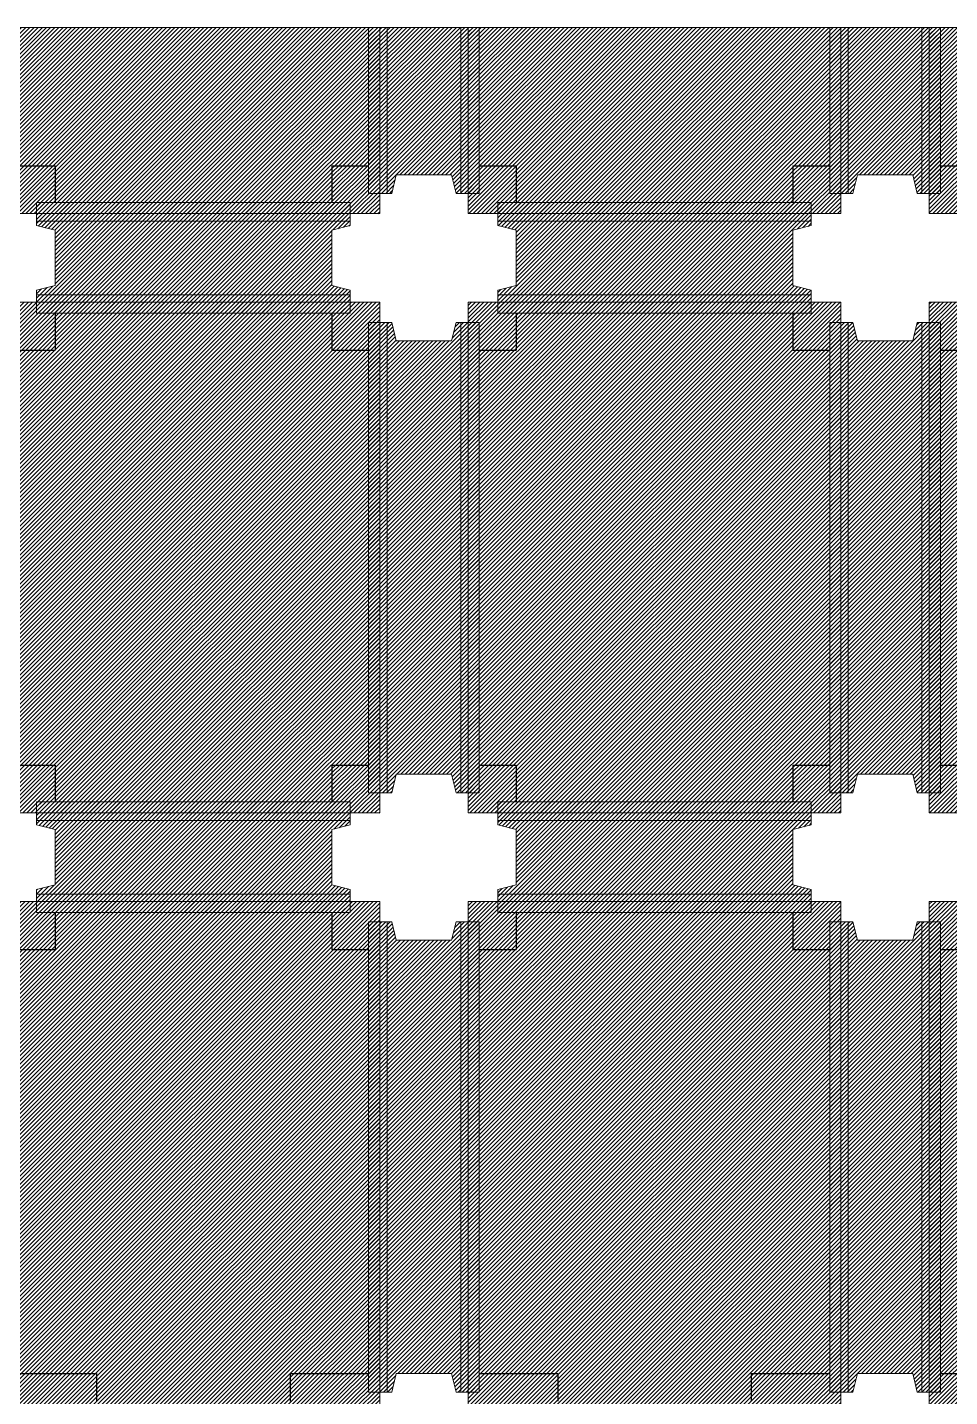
# Model space of a CAD drawing. Extents: x -2348 to 13861, y -546 to 4499.
# Drawn here: x 4580 to 5580, y 2999 to 4484 of the extents above; entities that cross this region are included whole.
import ezdxf

# ---------------------------------------------------------------- set-up
doc = ezdxf.new("R2010")
doc.units = 0
doc.header["$LTSCALE"] = 3
doc.linetypes.add('DASHED', pattern=[19.05, 12.7, -6.35])
for name, color, linetype in [('預鑄梁', 7, 'CONTINUOUS'), ('預鑄梁_HATCH', 253, 'CONTINUOUS'), ('預鑄梁_外緣', 7, 'DASHED'), ('預鑄版', 7, 'CONTINUOUS'), ('預鑄版_HATCH', 253, 'CONTINUOUS')]:
    doc.layers.add(name, color=color, linetype=linetype)

msp = doc.modelspace()

# ---------------------------------------------------------------- hatches: boundary and pattern name
at = {"layer": '預鑄梁_HATCH', "linetype": 'Continuous'}
h = msp.add_hatch(dxfattribs=at)
h.set_pattern_fill('ANSI31', color=256, style=0)
h.paths.add_polyline_path([(4949.817, 4303.783), (4961.817, 4303.783), (4969.817, 4303.783), (4974.817, 4303.783), (4979.817, 4323.783), (5039.817, 4323.783), (5044.817, 4303.783), (5049.817, 4303.783), (5057.817, 4303.783), (5069.817, 4303.783), (5069.817, 4303.783), (5069.817, 4483.783), (5069.817, 4483.783), (4949.817, 4483.783), (4949.817, 4483.783)], flags=17)
h = msp.add_hatch(dxfattribs=at)
h.set_pattern_fill('ANSI31', color=256, style=0)
h.paths.add_polyline_path([(5449.817, 4303.783), (5461.817, 4303.783), (5469.817, 4303.783), (5474.817, 4303.783), (5479.817, 4323.783), (5539.817, 4323.783), (5544.817, 4303.783), (5549.817, 4303.783), (5557.817, 4303.783), (5569.817, 4303.783), (5569.817, 4303.783), (5569.817, 4483.783), (5569.817, 4483.783), (5449.817, 4483.783), (5449.817, 4483.783)], flags=17)
h = msp.add_hatch(dxfattribs=at)
h.set_pattern_fill('ANSI31', color=256, style=0)
h.paths.add_polyline_path([(4589.817, 4173.783), (4929.817, 4173.783), (4929.817, 4173.783), (4929.817, 4185.783), (4929.817, 4193.783), (4929.817, 4198.783), (4909.817, 4203.783), (4909.817, 4263.783), (4929.817, 4268.783), (4929.817, 4273.783), (4929.817, 4281.783), (4929.817, 4293.783), (4929.817, 4293.783), (4589.817, 4293.783), (4589.817, 4293.783), (4589.817, 4281.783), (4589.817, 4273.783), (4589.817, 4268.783), (4609.817, 4263.783), (4609.817, 4203.783), (4589.817, 4198.783), (4589.817, 4193.783), (4589.817, 4185.783)], flags=17)
h = msp.add_hatch(dxfattribs=at)
h.set_pattern_fill('ANSI31', color=256, style=0)
h.paths.add_polyline_path([(5089.817, 4173.783), (5429.817, 4173.783), (5429.817, 4173.783), (5429.817, 4185.783), (5429.817, 4193.783), (5429.817, 4198.783), (5409.817, 4203.783), (5409.817, 4263.783), (5429.817, 4268.783), (5429.817, 4273.783), (5429.817, 4281.783), (5429.817, 4293.783), (5429.817, 4293.783), (5089.817, 4293.783), (5089.817, 4293.783), (5089.817, 4281.783), (5089.817, 4273.783), (5089.817, 4268.783), (5109.817, 4263.783), (5109.817, 4203.783), (5089.817, 4198.783), (5089.817, 4193.783), (5089.817, 4185.783)], flags=17)
h = msp.add_hatch(dxfattribs=at)
h.set_pattern_fill('ANSI31', color=256, style=0)
h.paths.add_polyline_path([(4949.817, 3653.783), (4961.817, 3653.783), (4969.817, 3653.783), (4974.817, 3653.783), (4979.817, 3673.783), (5039.817, 3673.783), (5044.817, 3653.783), (5049.817, 3653.783), (5057.817, 3653.783), (5069.817, 3653.783), (5069.817, 3653.783), (5069.817, 4163.783), (5069.817, 4163.783), (5057.817, 4163.783), (5049.817, 4163.783), (5044.817, 4163.783), (5039.817, 4143.783), (4979.817, 4143.783), (4974.817, 4163.783), (4969.817, 4163.783), (4961.817, 4163.783), (4949.817, 4163.783), (4949.817, 4163.783)], flags=17)
h = msp.add_hatch(dxfattribs=at)
h.set_pattern_fill('ANSI31', color=256, style=0)
h.paths.add_polyline_path([(5449.817, 3653.783), (5461.817, 3653.783), (5469.817, 3653.783), (5474.817, 3653.783), (5479.817, 3673.783), (5539.817, 3673.783), (5544.817, 3653.783), (5549.817, 3653.783), (5557.817, 3653.783), (5569.817, 3653.783), (5569.817, 3653.783), (5569.817, 4163.783), (5569.817, 4163.783), (5557.817, 4163.783), (5549.817, 4163.783), (5544.817, 4163.783), (5539.817, 4143.783), (5479.817, 4143.783), (5474.817, 4163.783), (5469.817, 4163.783), (5461.817, 4163.783), (5449.817, 4163.783), (5449.817, 4163.783)], flags=17)
h = msp.add_hatch(dxfattribs=at)
h.set_pattern_fill('ANSI31', color=256, style=0)
h.paths.add_polyline_path([(4589.817, 3523.783), (4929.817, 3523.783), (4929.817, 3523.783), (4929.817, 3535.783), (4929.817, 3543.783), (4929.817, 3548.783), (4909.817, 3553.783), (4909.817, 3613.783), (4929.817, 3618.783), (4929.817, 3623.783), (4929.817, 3631.783), (4929.817, 3643.783), (4929.817, 3643.783), (4589.817, 3643.783), (4589.817, 3643.783), (4589.817, 3631.783), (4589.817, 3623.783), (4589.817, 3618.783), (4609.817, 3613.783), (4609.817, 3553.783), (4589.817, 3548.783), (4589.817, 3543.783), (4589.817, 3535.783)], flags=17)
h = msp.add_hatch(dxfattribs=at)
h.set_pattern_fill('ANSI31', color=256, style=0)
h.paths.add_polyline_path([(5089.817, 3523.783), (5429.817, 3523.783), (5429.817, 3523.783), (5429.817, 3535.783), (5429.817, 3543.783), (5429.817, 3548.783), (5409.817, 3553.783), (5409.817, 3613.783), (5429.817, 3618.783), (5429.817, 3623.783), (5429.817, 3631.783), (5429.817, 3643.783), (5429.817, 3643.783), (5089.817, 3643.783), (5089.817, 3643.783), (5089.817, 3631.783), (5089.817, 3623.783), (5089.817, 3618.783), (5109.817, 3613.783), (5109.817, 3553.783), (5089.817, 3548.783), (5089.817, 3543.783), (5089.817, 3535.783)], flags=17)
h = msp.add_hatch(dxfattribs=at)
h.set_pattern_fill('ANSI31', color=256, style=0)
h.paths.add_polyline_path([(4949.817, 3003.783), (4961.817, 3003.783), (4969.817, 3003.783), (4974.817, 3003.783), (4979.817, 3023.783), (5039.817, 3023.783), (5044.817, 3003.783), (5049.817, 3003.783), (5057.817, 3003.783), (5069.817, 3003.783), (5069.817, 3003.783), (5069.817, 3513.783), (5069.817, 3513.783), (5057.817, 3513.783), (5049.817, 3513.783), (5044.817, 3513.783), (5039.817, 3493.783), (4979.817, 3493.783), (4974.817, 3513.783), (4969.817, 3513.783), (4961.817, 3513.783), (4949.817, 3513.783), (4949.817, 3513.783)], flags=17)
h = msp.add_hatch(dxfattribs=at)
h.set_pattern_fill('ANSI31', color=256, style=0)
h.paths.add_polyline_path([(5449.817, 3003.783), (5461.817, 3003.783), (5469.817, 3003.783), (5474.817, 3003.783), (5479.817, 3023.783), (5539.817, 3023.783), (5544.817, 3003.783), (5549.817, 3003.783), (5557.817, 3003.783), (5569.817, 3003.783), (5569.817, 3003.783), (5569.817, 3513.783), (5569.817, 3513.783), (5557.817, 3513.783), (5549.817, 3513.783), (5544.817, 3513.783), (5539.817, 3493.783), (5479.817, 3493.783), (5474.817, 3513.783), (5469.817, 3513.783), (5461.817, 3513.783), (5449.817, 3513.783), (5449.817, 3513.783)], flags=17)
at = {"layer": '預鑄版_HATCH', "linetype": 'Continuous'}
h = msp.add_hatch(dxfattribs=at)
h.set_pattern_fill('ANSI31', color=256, style=0)
h.paths.add_polyline_path([(4557.817, 4281.783), (4961.817, 4281.783), (4961.817, 4483.783), (4557.817, 4483.783)], flags=17)
h = msp.add_hatch(dxfattribs=at)
h.set_pattern_fill('ANSI31', color=256, style=0)
h.paths.add_polyline_path([(5057.817, 4281.783), (5461.817, 4281.783), (5461.817, 4483.783), (5057.817, 4483.783)], flags=17)
h = msp.add_hatch(dxfattribs=at)
h.set_pattern_fill('ANSI31', color=256, style=0)
h.paths.add_polyline_path([(5557.817, 4281.783), (5961.817, 4281.783), (5961.817, 4483.783), (5557.817, 4483.783)], flags=17)
h = msp.add_hatch(dxfattribs=at)
h.set_pattern_fill('ANSI31', color=256, style=0)
h.paths.add_polyline_path([(4557.817, 3631.783), (4961.817, 3631.783), (4961.817, 4185.783), (4557.817, 4185.783)], flags=17)
h = msp.add_hatch(dxfattribs=at)
h.set_pattern_fill('ANSI31', color=256, style=0)
h.paths.add_polyline_path([(5057.817, 3631.783), (5461.817, 3631.783), (5461.817, 4185.783), (5057.817, 4185.783)], flags=17)
h = msp.add_hatch(dxfattribs=at)
h.set_pattern_fill('ANSI31', color=256, style=0)
h.paths.add_polyline_path([(5557.817, 3631.783), (5961.817, 3631.783), (5961.817, 4185.783), (5557.817, 4185.783)], flags=17)
h = msp.add_hatch(dxfattribs=at)
h.set_pattern_fill('ANSI31', color=256, style=0)
h.paths.add_polyline_path([(4557.817, 2981.783), (4961.817, 2981.783), (4961.817, 3535.783), (4557.817, 3535.783)], flags=17)
h = msp.add_hatch(dxfattribs=at)
h.set_pattern_fill('ANSI31', color=256, style=0)
h.paths.add_polyline_path([(5057.817, 2981.783), (5461.817, 2981.783), (5461.817, 3535.783), (5057.817, 3535.783)], flags=17)
h = msp.add_hatch(dxfattribs=at)
h.set_pattern_fill('ANSI31', color=256, style=0)
h.paths.add_polyline_path([(5557.817, 2981.783), (5961.817, 2981.783), (5961.817, 3535.783), (5557.817, 3535.783)], flags=17)

# ---------------------------------------------------------------- linework, layer by layer
at = {"layer": '預鑄梁', "lineweight": 5}
for p, q in [((4961.817, 4483.783, 135), (4949.817, 4483.783, 135)), ((4949.817, 4483.783, 135), (4949.817, 4323.783, 135)), ((4969.817, 4483.783, 119), (4961.817, 4483.783, 135)), ((4961.817, 4483.783, 135), (4961.817, 4323.783, 135)), ((4961.817, 4323.783, 135), (4961.817, 4483.783, 135)), ((4969.817, 4323.783, 119), (4969.817, 4483.783, 119)), ((5049.817, 4483.783, 119), (4969.817, 4483.783, 119)), ((4969.817, 4483.783, 119), (4969.817, 4323.783, 119)), ((5057.817, 4483.783, 135), (5049.817, 4483.783, 119)), ((5049.817, 4483.783, 119), (5049.817, 4323.783, 119)), ((5049.817, 4323.783, 119), (5049.817, 4483.783, 119)), ((5069.817, 4483.783, 135), (5057.817, 4483.783, 135)), ((5057.817, 4483.783, 135), (5057.817, 4323.783, 135)), ((5057.817, 4323.783, 135), (5057.817, 4483.783, 135)), ((5069.817, 4323.783, 135), (5069.817, 4483.783, 135)), ((5461.817, 4483.783, 135), (5449.817, 4483.783, 135)), ((5449.817, 4483.783, 135), (5449.817, 4323.783, 135)), ((5469.817, 4483.783, 119), (5461.817, 4483.783, 135)), ((5461.817, 4483.783, 135), (5461.817, 4323.783, 135)), ((5461.817, 4323.783, 135), (5461.817, 4483.783, 135)), ((5469.817, 4323.783, 119), (5469.817, 4483.783, 119)), ((5549.817, 4483.783, 119), (5469.817, 4483.783, 119)), ((5469.817, 4483.783, 119), (5469.817, 4323.783, 119)), ((5557.817, 4483.783, 135), (5549.817, 4483.783, 119)), ((5549.817, 4483.783, 119), (5549.817, 4323.783, 119)), ((5549.817, 4323.783, 119), (5549.817, 4483.783, 119)), ((5569.817, 4483.783, 135), (5557.817, 4483.783, 135)), ((5557.817, 4483.783, 135), (5557.817, 4323.783, 135)), ((5557.817, 4323.783, 135), (5557.817, 4483.783, 135)), ((5569.817, 4323.783, 135), (5569.817, 4483.783, 135)), ((4949.817, 4323.783, 135), (4949.817, 4303.783, 135)), ((4961.817, 4323.783, 135), (4961.817, 4303.783, 135)), ((4961.817, 4303.783, 135), (4961.817, 4323.783, 135)), ((4969.817, 4323.783, 119), (4969.817, 4303.783, 119)), ((4969.817, 4303.783, 119), (4969.817, 4323.783, 119)), ((4974.817, 4303.783, 119), (4979.817, 4323.783, 119)), ((4979.817, 4323.783, 119), (5039.817, 4323.783, 119)), ((5039.817, 4323.783, 119), (5044.817, 4303.783, 119)), ((5049.817, 4303.783, 119), (5049.817, 4323.783, 119)), ((5049.817, 4323.783, 119), (5049.817, 4303.783, 119)), ((5057.817, 4303.783, 135), (5057.817, 4323.783, 135)), ((5057.817, 4323.783, 135), (5057.817, 4303.783, 135)), ((5069.817, 4303.783, 135), (5069.817, 4323.783, 135)), ((5449.817, 4323.783, 135), (5449.817, 4303.783, 135)), ((5461.817, 4323.783, 135), (5461.817, 4303.783, 135)), ((5461.817, 4303.783, 135), (5461.817, 4323.783, 135)), ((5469.817, 4323.783, 119), (5469.817, 4303.783, 119)), ((5469.817, 4303.783, 119), (5469.817, 4323.783, 119)), ((5474.817, 4303.783, 119), (5479.817, 4323.783, 119)), ((5479.817, 4323.783, 119), (5539.817, 4323.783, 119)), ((5539.817, 4323.783, 119), (5544.817, 4303.783, 119)), ((5549.817, 4303.783, 119), (5549.817, 4323.783, 119)), ((5549.817, 4323.783, 119), (5549.817, 4303.783, 119)), ((5557.817, 4303.783, 135), (5557.817, 4323.783, 135)), ((5557.817, 4323.783, 135), (5557.817, 4303.783, 135)), ((5569.817, 4303.783, 135), (5569.817, 4323.783, 135)), ((4609.817, 4293.783, 135), (4589.817, 4293.783, 135)), ((4589.817, 4293.783, 135), (4589.817, 4281.783, 135)), ((4909.817, 4293.783, 135), (4609.817, 4293.783, 135)), ((4929.817, 4293.783, 135), (4909.817, 4293.783, 135)), ((4929.817, 4281.783, 135), (4929.817, 4293.783, 135)), ((4949.817, 4303.783, 135), (4961.817, 4303.783, 135)), ((4961.817, 4303.783, 135), (4969.817, 4303.783, 119)), ((4969.817, 4303.783, 119), (4974.817, 4303.783, 119)), ((5044.817, 4303.783, 119), (5049.817, 4303.783, 119)), ((5049.817, 4303.783, 119), (5057.817, 4303.783, 135)), ((5057.817, 4303.783, 135), (5069.817, 4303.783, 135)), ((5109.817, 4293.783, 135), (5089.817, 4293.783, 135)), ((5089.817, 4293.783, 135), (5089.817, 4281.783, 135)), ((5409.817, 4293.783, 135), (5109.817, 4293.783, 135)), ((5429.817, 4293.783, 135), (5409.817, 4293.783, 135)), ((5429.817, 4281.783, 135), (5429.817, 4293.783, 135)), ((5449.817, 4303.783, 135), (5461.817, 4303.783, 135)), ((5461.817, 4303.783, 135), (5469.817, 4303.783, 119)), ((5469.817, 4303.783, 119), (5474.817, 4303.783, 119)), ((5544.817, 4303.783, 119), (5549.817, 4303.783, 119)), ((5549.817, 4303.783, 119), (5557.817, 4303.783, 135)), ((5557.817, 4303.783, 135), (5569.817, 4303.783, 135)), ((4609.817, 4281.783, 135), (4589.817, 4281.783, 135)), ((4589.817, 4281.783, 135), (4589.817, 4273.783, 120)), ((4589.817, 4281.783, 135), (4609.817, 4281.783, 135)), ((4909.817, 4281.783, 135), (4609.817, 4281.783, 135)), ((4609.817, 4281.783, 135), (4909.817, 4281.783, 135)), ((4929.817, 4281.783, 135), (4909.817, 4281.783, 135)), ((4909.817, 4281.783, 135), (4929.817, 4281.783, 135)), ((4929.817, 4273.783, 120), (4929.817, 4281.783, 135)), ((5109.817, 4281.783, 135), (5089.817, 4281.783, 135)), ((5089.817, 4281.783, 135), (5089.817, 4273.783, 120)), ((5089.817, 4281.783, 135), (5109.817, 4281.783, 135)), ((5409.817, 4281.783, 135), (5109.817, 4281.783, 135)), ((5109.817, 4281.783, 135), (5409.817, 4281.783, 135)), ((5429.817, 4281.783, 135), (5409.817, 4281.783, 135)), ((5409.817, 4281.783, 135), (5429.817, 4281.783, 135)), ((5429.817, 4273.783, 120), (5429.817, 4281.783, 135)), ((4609.817, 4273.783, 120), (4589.817, 4273.783, 120)), ((4589.817, 4273.783, 120), (4589.817, 4268.783, 120)), ((4589.817, 4273.783, 120), (4609.817, 4273.783, 120)), ((4589.817, 4268.783, 120), (4609.817, 4263.783, 120)), ((4609.817, 4273.783, 120), (4909.817, 4273.783, 120)), ((4909.817, 4273.783, 120), (4609.817, 4273.783, 120)), ((4609.817, 4263.783, 120), (4609.817, 4203.783, 120)), ((4929.817, 4273.783, 120), (4909.817, 4273.783, 120)), ((4909.817, 4273.783, 120), (4929.817, 4273.783, 120)), ((4909.817, 4263.783, 120), (4929.817, 4268.783, 120)), ((4909.817, 4203.783, 120), (4909.817, 4263.783, 120)), ((4929.817, 4268.783, 120), (4929.817, 4273.783, 120)), ((5109.817, 4273.783, 120), (5089.817, 4273.783, 120)), ((5089.817, 4273.783, 120), (5089.817, 4268.783, 120)), ((5089.817, 4273.783, 120), (5109.817, 4273.783, 120)), ((5089.817, 4268.783, 120), (5109.817, 4263.783, 120)), ((5109.817, 4273.783, 120), (5409.817, 4273.783, 120)), ((5409.817, 4273.783, 120), (5109.817, 4273.783, 120)), ((5109.817, 4263.783, 120), (5109.817, 4203.783, 120)), ((5429.817, 4273.783, 120), (5409.817, 4273.783, 120)), ((5409.817, 4273.783, 120), (5429.817, 4273.783, 120)), ((5409.817, 4263.783, 120), (5429.817, 4268.783, 120)), ((5409.817, 4203.783, 120), (5409.817, 4263.783, 120)), ((5429.817, 4268.783, 120), (5429.817, 4273.783, 120)), ((4609.817, 4203.783, 120), (4589.817, 4198.783, 120)), ((4929.817, 4198.783, 120), (4909.817, 4203.783, 120)), ((5109.817, 4203.783, 120), (5089.817, 4198.783, 120)), ((5429.817, 4198.783, 120), (5409.817, 4203.783, 120)), ((4589.817, 4198.783, 120), (4589.817, 4193.783, 120)), ((4589.817, 4193.783, 120), (4609.817, 4193.783, 120)), ((4609.817, 4193.783, 120), (4589.817, 4193.783, 120)), ((4589.817, 4193.783, 120), (4589.817, 4185.783, 136)), ((4909.817, 4193.783, 120), (4609.817, 4193.783, 120)), ((4609.817, 4193.783, 120), (4909.817, 4193.783, 120)), ((4909.817, 4193.783, 120), (4929.817, 4193.783, 120)), ((4929.817, 4193.783, 120), (4909.817, 4193.783, 120)), ((4929.817, 4193.783, 120), (4929.817, 4198.783, 120)), ((4929.817, 4185.783, 136), (4929.817, 4193.783, 120)), ((5089.817, 4198.783, 120), (5089.817, 4193.783, 120)), ((5089.817, 4193.783, 120), (5109.817, 4193.783, 120)), ((5109.817, 4193.783, 120), (5089.817, 4193.783, 120)), ((5089.817, 4193.783, 120), (5089.817, 4185.783, 136)), ((5409.817, 4193.783, 120), (5109.817, 4193.783, 120)), ((5109.817, 4193.783, 120), (5409.817, 4193.783, 120)), ((5409.817, 4193.783, 120), (5429.817, 4193.783, 120)), ((5429.817, 4193.783, 120), (5409.817, 4193.783, 120)), ((5429.817, 4193.783, 120), (5429.817, 4198.783, 120)), ((5429.817, 4185.783, 136), (5429.817, 4193.783, 120)), ((4589.817, 4185.783, 136), (4609.817, 4185.783, 136)), ((4609.817, 4185.783, 136), (4589.817, 4185.783, 136)), ((4589.817, 4185.783, 136), (4589.817, 4173.783, 136)), ((4589.817, 4173.783, 136), (4609.817, 4173.783, 136)), ((4909.817, 4185.783, 136), (4609.817, 4185.783, 136)), ((4609.817, 4185.783, 136), (4909.817, 4185.783, 136)), ((4609.817, 4173.783, 136), (4909.817, 4173.783, 136)), ((4909.817, 4185.783, 136), (4929.817, 4185.783, 136)), ((4929.817, 4185.783, 136), (4909.817, 4185.783, 136)), ((4909.817, 4173.783, 136), (4929.817, 4173.783, 136)), ((4929.817, 4173.783, 136), (4929.817, 4185.783, 136)), ((5089.817, 4185.783, 136), (5109.817, 4185.783, 136)), ((5109.817, 4185.783, 136), (5089.817, 4185.783, 136)), ((5089.817, 4185.783, 136), (5089.817, 4173.783, 136)), ((5089.817, 4173.783, 136), (5109.817, 4173.783, 136)), ((5409.817, 4185.783, 136), (5109.817, 4185.783, 136)), ((5109.817, 4185.783, 136), (5409.817, 4185.783, 136)), ((5109.817, 4173.783, 136), (5409.817, 4173.783, 136)), ((5409.817, 4185.783, 136), (5429.817, 4185.783, 136)), ((5429.817, 4185.783, 136), (5409.817, 4185.783, 136)), ((5409.817, 4173.783, 136), (5429.817, 4173.783, 136)), ((5429.817, 4173.783, 136), (5429.817, 4185.783, 136)), ((4961.817, 4163.783, 136), (4949.817, 4163.783, 136)), ((4949.817, 4163.783, 136), (4949.817, 4143.783, 136)), ((4969.817, 4163.783, 120), (4961.817, 4163.783, 136)), ((4961.817, 4163.783, 136), (4961.817, 4143.783, 136)), ((4961.817, 4143.783, 136), (4961.817, 4163.783, 136)), ((4974.817, 4163.783, 120), (4969.817, 4163.783, 120)), ((4969.817, 4163.783, 120), (4969.817, 4143.783, 120)), ((4969.817, 4143.783, 120), (4969.817, 4163.783, 120)), ((4979.817, 4143.783, 120), (4974.817, 4163.783, 120)), ((5044.817, 4163.783, 120), (5039.817, 4143.783, 120)), ((5049.817, 4163.783, 120), (5044.817, 4163.783, 120)), ((5049.817, 4143.783, 120), (5049.817, 4163.783, 120)), ((5049.817, 4163.783, 120), (5049.817, 4143.783, 120)), ((5057.817, 4163.783, 136), (5049.817, 4163.783, 120)), ((5057.817, 4143.783, 136), (5057.817, 4163.783, 136)), ((5057.817, 4163.783, 136), (5057.817, 4143.783, 136)), ((5069.817, 4163.783, 136), (5057.817, 4163.783, 136)), ((5069.817, 4143.783, 136), (5069.817, 4163.783, 136)), ((5461.817, 4163.783, 136), (5449.817, 4163.783, 136)), ((5449.817, 4163.783, 136), (5449.817, 4143.783, 136)), ((5469.817, 4163.783, 120), (5461.817, 4163.783, 136)), ((5461.817, 4163.783, 136), (5461.817, 4143.783, 136)), ((5461.817, 4143.783, 136), (5461.817, 4163.783, 136)), ((5474.817, 4163.783, 120), (5469.817, 4163.783, 120)), ((5469.817, 4163.783, 120), (5469.817, 4143.783, 120)), ((5469.817, 4143.783, 120), (5469.817, 4163.783, 120)), ((5479.817, 4143.783, 120), (5474.817, 4163.783, 120)), ((5544.817, 4163.783, 120), (5539.817, 4143.783, 120)), ((5549.817, 4163.783, 120), (5544.817, 4163.783, 120)), ((5549.817, 4143.783, 120), (5549.817, 4163.783, 120)), ((5549.817, 4163.783, 120), (5549.817, 4143.783, 120)), ((5557.817, 4163.783, 136), (5549.817, 4163.783, 120)), ((5557.817, 4143.783, 136), (5557.817, 4163.783, 136)), ((5557.817, 4163.783, 136), (5557.817, 4143.783, 136)), ((5569.817, 4163.783, 136), (5557.817, 4163.783, 136)), ((5569.817, 4143.783, 136), (5569.817, 4163.783, 136)), ((4949.817, 4143.783, 136), (4949.817, 3673.783, 136)), ((4961.817, 4143.783, 136), (4961.817, 3673.783, 136)), ((4961.817, 3673.783, 136), (4961.817, 4143.783, 136)), ((4969.817, 3673.783, 120), (4969.817, 4143.783, 120)), ((4969.817, 4143.783, 120), (4969.817, 3673.783, 120)), ((5039.817, 4143.783, 120), (4979.817, 4143.783, 120)), ((5049.817, 4143.783, 120), (5049.817, 3673.783, 120)), ((5049.817, 3673.783, 120), (5049.817, 4143.783, 120)), ((5057.817, 4143.783, 136), (5057.817, 3673.783, 136)), ((5057.817, 3673.783, 136), (5057.817, 4143.783, 136)), ((5069.817, 3673.783, 136), (5069.817, 4143.783, 136)), ((5449.817, 4143.783, 136), (5449.817, 3673.783, 136)), ((5461.817, 4143.783, 136), (5461.817, 3673.783, 136)), ((5461.817, 3673.783, 136), (5461.817, 4143.783, 136)), ((5469.817, 3673.783, 120), (5469.817, 4143.783, 120)), ((5469.817, 4143.783, 120), (5469.817, 3673.783, 120)), ((5539.817, 4143.783, 120), (5479.817, 4143.783, 120)), ((5549.817, 4143.783, 120), (5549.817, 3673.783, 120)), ((5549.817, 3673.783, 120), (5549.817, 4143.783, 120)), ((5557.817, 4143.783, 136), (5557.817, 3673.783, 136)), ((5557.817, 3673.783, 136), (5557.817, 4143.783, 136)), ((5569.817, 3673.783, 136), (5569.817, 4143.783, 136)), ((4949.817, 3673.783, 136), (4949.817, 3653.783, 136)), ((4961.817, 3673.783, 136), (4961.817, 3653.783, 136)), ((4961.817, 3653.783, 136), (4961.817, 3673.783, 136)), ((4969.817, 3673.783, 120), (4969.817, 3653.783, 120)), ((4969.817, 3653.783, 120), (4969.817, 3673.783, 120)), ((4974.817, 3653.783, 120), (4979.817, 3673.783, 120)), ((4979.817, 3673.783, 120), (5039.817, 3673.783, 120)), ((5039.817, 3673.783, 120), (5044.817, 3653.783, 120)), ((5049.817, 3653.783, 120), (5049.817, 3673.783, 120)), ((5049.817, 3673.783, 120), (5049.817, 3653.783, 120)), ((5057.817, 3653.783, 136), (5057.817, 3673.783, 136)), ((5057.817, 3673.783, 136), (5057.817, 3653.783, 136)), ((5069.817, 3653.783, 136), (5069.817, 3673.783, 136)), ((5449.817, 3673.783, 136), (5449.817, 3653.783, 136)), ((5461.817, 3673.783, 136), (5461.817, 3653.783, 136)), ((5461.817, 3653.783, 136), (5461.817, 3673.783, 136)), ((5469.817, 3673.783, 120), (5469.817, 3653.783, 120)), ((5469.817, 3653.783, 120), (5469.817, 3673.783, 120)), ((5474.817, 3653.783, 120), (5479.817, 3673.783, 120)), ((5479.817, 3673.783, 120), (5539.817, 3673.783, 120)), ((5539.817, 3673.783, 120), (5544.817, 3653.783, 120)), ((5549.817, 3653.783, 120), (5549.817, 3673.783, 120)), ((5549.817, 3673.783, 120), (5549.817, 3653.783, 120)), ((5557.817, 3653.783, 136), (5557.817, 3673.783, 136)), ((5557.817, 3673.783, 136), (5557.817, 3653.783, 136)), ((5569.817, 3653.783, 136), (5569.817, 3673.783, 136)), ((4949.817, 3653.783, 136), (4961.817, 3653.783, 136)), ((4961.817, 3653.783, 136), (4969.817, 3653.783, 120)), ((4969.817, 3653.783, 120), (4974.817, 3653.783, 120)), ((5044.817, 3653.783, 120), (5049.817, 3653.783, 120)), ((5049.817, 3653.783, 120), (5057.817, 3653.783, 136)), ((5057.817, 3653.783, 136), (5069.817, 3653.783, 136)), ((5449.817, 3653.783, 136), (5461.817, 3653.783, 136)), ((5461.817, 3653.783, 136), (5469.817, 3653.783, 120)), ((5469.817, 3653.783, 120), (5474.817, 3653.783, 120)), ((5544.817, 3653.783, 120), (5549.817, 3653.783, 120)), ((5549.817, 3653.783, 120), (5557.817, 3653.783, 136)), ((5557.817, 3653.783, 136), (5569.817, 3653.783, 136)), ((4609.817, 3643.783, 136), (4589.817, 3643.783, 136)), ((4589.817, 3643.783, 136), (4589.817, 3631.783, 136)), ((4909.817, 3643.783, 136), (4609.817, 3643.783, 136)), ((4929.817, 3643.783, 136), (4909.817, 3643.783, 136)), ((4929.817, 3631.783, 136), (4929.817, 3643.783, 136)), ((5109.817, 3643.783, 136), (5089.817, 3643.783, 136)), ((5089.817, 3643.783, 136), (5089.817, 3631.783, 136)), ((5409.817, 3643.783, 136), (5109.817, 3643.783, 136)), ((5429.817, 3643.783, 136), (5409.817, 3643.783, 136)), ((5429.817, 3631.783, 136), (5429.817, 3643.783, 136)), ((4609.817, 3631.783, 136), (4589.817, 3631.783, 136)), ((4589.817, 3631.783, 136), (4589.817, 3623.783, 124)), ((4589.817, 3631.783, 136), (4609.817, 3631.783, 136)), ((4609.817, 3623.783, 124), (4589.817, 3623.783, 124)), ((4589.817, 3623.783, 124), (4589.817, 3618.783, 124)), ((4589.817, 3623.783, 124), (4609.817, 3623.783, 124)), ((4909.817, 3631.783, 136), (4609.817, 3631.783, 136)), ((4609.817, 3631.783, 136), (4909.817, 3631.783, 136)), ((4609.817, 3623.783, 124), (4909.817, 3623.783, 124)), ((4909.817, 3623.783, 124), (4609.817, 3623.783, 124)), ((4929.817, 3631.783, 136), (4909.817, 3631.783, 136)), ((4909.817, 3631.783, 136), (4929.817, 3631.783, 136)), ((4929.817, 3623.783, 124), (4909.817, 3623.783, 124)), ((4909.817, 3623.783, 124), (4929.817, 3623.783, 124)), ((4929.817, 3623.783, 124), (4929.817, 3631.783, 136)), ((4929.817, 3618.783, 124), (4929.817, 3623.783, 124)), ((5109.817, 3631.783, 136), (5089.817, 3631.783, 136)), ((5089.817, 3631.783, 136), (5089.817, 3623.783, 124)), ((5089.817, 3631.783, 136), (5109.817, 3631.783, 136)), ((5109.817, 3623.783, 124), (5089.817, 3623.783, 124)), ((5089.817, 3623.783, 124), (5089.817, 3618.783, 124)), ((5089.817, 3623.783, 124), (5109.817, 3623.783, 124)), ((5409.817, 3631.783, 136), (5109.817, 3631.783, 136)), ((5109.817, 3631.783, 136), (5409.817, 3631.783, 136)), ((5109.817, 3623.783, 124), (5409.817, 3623.783, 124)), ((5409.817, 3623.783, 124), (5109.817, 3623.783, 124)), ((5429.817, 3631.783, 136), (5409.817, 3631.783, 136)), ((5409.817, 3631.783, 136), (5429.817, 3631.783, 136)), ((5429.817, 3623.783, 124), (5409.817, 3623.783, 124)), ((5409.817, 3623.783, 124), (5429.817, 3623.783, 124)), ((5429.817, 3623.783, 124), (5429.817, 3631.783, 136)), ((5429.817, 3618.783, 124), (5429.817, 3623.783, 124)), ((4589.817, 3618.783, 124), (4609.817, 3613.783, 124)), ((4609.817, 3613.783, 124), (4609.817, 3553.783, 124)), ((4909.817, 3613.783, 124), (4929.817, 3618.783, 124)), ((4909.817, 3553.783, 124), (4909.817, 3613.783, 124)), ((5089.817, 3618.783, 124), (5109.817, 3613.783, 124)), ((5109.817, 3613.783, 124), (5109.817, 3553.783, 124)), ((5409.817, 3613.783, 124), (5429.817, 3618.783, 124)), ((5409.817, 3553.783, 124), (5409.817, 3613.783, 124)), ((4609.817, 3553.783, 124), (4589.817, 3548.783, 124)), ((4929.817, 3548.783, 124), (4909.817, 3553.783, 124)), ((5109.817, 3553.783, 124), (5089.817, 3548.783, 124)), ((5429.817, 3548.783, 124), (5409.817, 3553.783, 124)), ((4589.817, 3548.783, 124), (4589.817, 3543.783, 124)), ((4589.817, 3543.783, 124), (4609.817, 3543.783, 124)), ((4609.817, 3543.783, 124), (4589.817, 3543.783, 124)), ((4589.817, 3543.783, 124), (4589.817, 3535.783, 140)), ((4589.817, 3535.783, 140), (4609.817, 3535.783, 140)), ((4609.817, 3535.783, 140), (4589.817, 3535.783, 140)), ((4589.817, 3535.783, 140), (4589.817, 3523.783, 140)), ((4909.817, 3543.783, 124), (4609.817, 3543.783, 124)), ((4609.817, 3543.783, 124), (4909.817, 3543.783, 124)), ((4909.817, 3535.783, 140), (4609.817, 3535.783, 140)), ((4609.817, 3535.783, 140), (4909.817, 3535.783, 140)), ((4909.817, 3543.783, 124), (4929.817, 3543.783, 124)), ((4929.817, 3543.783, 124), (4909.817, 3543.783, 124)), ((4909.817, 3535.783, 140), (4929.817, 3535.783, 140)), ((4929.817, 3535.783, 140), (4909.817, 3535.783, 140)), ((4929.817, 3543.783, 124), (4929.817, 3548.783, 124)), ((4929.817, 3535.783, 140), (4929.817, 3543.783, 124)), ((4929.817, 3523.783, 140), (4929.817, 3535.783, 140)), ((5089.817, 3548.783, 124), (5089.817, 3543.783, 124)), ((5089.817, 3543.783, 124), (5109.817, 3543.783, 124)), ((5109.817, 3543.783, 124), (5089.817, 3543.783, 124)), ((5089.817, 3543.783, 124), (5089.817, 3535.783, 140)), ((5089.817, 3535.783, 140), (5109.817, 3535.783, 140)), ((5109.817, 3535.783, 140), (5089.817, 3535.783, 140)), ((5089.817, 3535.783, 140), (5089.817, 3523.783, 140)), ((5409.817, 3543.783, 124), (5109.817, 3543.783, 124)), ((5109.817, 3543.783, 124), (5409.817, 3543.783, 124)), ((5409.817, 3535.783, 140), (5109.817, 3535.783, 140)), ((5109.817, 3535.783, 140), (5409.817, 3535.783, 140)), ((5409.817, 3543.783, 124), (5429.817, 3543.783, 124)), ((5429.817, 3543.783, 124), (5409.817, 3543.783, 124)), ((5409.817, 3535.783, 140), (5429.817, 3535.783, 140)), ((5429.817, 3535.783, 140), (5409.817, 3535.783, 140)), ((5429.817, 3543.783, 124), (5429.817, 3548.783, 124)), ((5429.817, 3535.783, 140), (5429.817, 3543.783, 124)), ((5429.817, 3523.783, 140), (5429.817, 3535.783, 140)), ((4589.817, 3523.783, 140), (4609.817, 3523.783, 140)), ((4609.817, 3523.783, 140), (4909.817, 3523.783, 140)), ((4909.817, 3523.783, 140), (4929.817, 3523.783, 140)), ((5089.817, 3523.783, 140), (5109.817, 3523.783, 140)), ((5109.817, 3523.783, 140), (5409.817, 3523.783, 140)), ((5409.817, 3523.783, 140), (5429.817, 3523.783, 140)), ((4961.817, 3513.783, 140), (4949.817, 3513.783, 140)), ((4949.817, 3513.783, 140), (4949.817, 3493.783, 140)), ((4969.817, 3513.783, 124), (4961.817, 3513.783, 140)), ((4961.817, 3513.783, 140), (4961.817, 3493.783, 140)), ((4961.817, 3493.783, 140), (4961.817, 3513.783, 140)), ((4974.817, 3513.783, 124), (4969.817, 3513.783, 124)), ((4969.817, 3513.783, 124), (4969.817, 3493.783, 124)), ((4969.817, 3493.783, 124), (4969.817, 3513.783, 124)), ((4979.817, 3493.783, 124), (4974.817, 3513.783, 124)), ((5044.817, 3513.783, 124), (5039.817, 3493.783, 124)), ((5049.817, 3513.783, 124), (5044.817, 3513.783, 124)), ((5049.817, 3493.783, 124), (5049.817, 3513.783, 124)), ((5049.817, 3513.783, 124), (5049.817, 3493.783, 124)), ((5057.817, 3513.783, 140), (5049.817, 3513.783, 124)), ((5057.817, 3493.783, 140), (5057.817, 3513.783, 140)), ((5057.817, 3513.783, 140), (5057.817, 3493.783, 140)), ((5069.817, 3513.783, 140), (5057.817, 3513.783, 140)), ((5069.817, 3493.783, 140), (5069.817, 3513.783, 140)), ((5461.817, 3513.783, 140), (5449.817, 3513.783, 140)), ((5449.817, 3513.783, 140), (5449.817, 3493.783, 140)), ((5469.817, 3513.783, 124), (5461.817, 3513.783, 140)), ((5461.817, 3513.783, 140), (5461.817, 3493.783, 140)), ((5461.817, 3493.783, 140), (5461.817, 3513.783, 140)), ((5474.817, 3513.783, 124), (5469.817, 3513.783, 124)), ((5469.817, 3513.783, 124), (5469.817, 3493.783, 124)), ((5469.817, 3493.783, 124), (5469.817, 3513.783, 124)), ((5479.817, 3493.783, 124), (5474.817, 3513.783, 124)), ((5544.817, 3513.783, 124), (5539.817, 3493.783, 124)), ((5549.817, 3513.783, 124), (5544.817, 3513.783, 124)), ((5549.817, 3493.783, 124), (5549.817, 3513.783, 124)), ((5549.817, 3513.783, 124), (5549.817, 3493.783, 124)), ((5557.817, 3513.783, 140), (5549.817, 3513.783, 124)), ((5557.817, 3493.783, 140), (5557.817, 3513.783, 140)), ((5557.817, 3513.783, 140), (5557.817, 3493.783, 140)), ((5569.817, 3513.783, 140), (5557.817, 3513.783, 140)), ((5569.817, 3493.783, 140), (5569.817, 3513.783, 140)), ((4949.817, 3493.783, 140), (4949.817, 3023.783, 140)), ((4961.817, 3493.783, 140), (4961.817, 3023.783, 140)), ((4961.817, 3023.783, 140), (4961.817, 3493.783, 140)), ((4969.817, 3023.783, 124), (4969.817, 3493.783, 124)), ((4969.817, 3493.783, 124), (4969.817, 3023.783, 124)), ((5039.817, 3493.783, 124), (4979.817, 3493.783, 124)), ((5049.817, 3493.783, 124), (5049.817, 3023.783, 124)), ((5049.817, 3023.783, 124), (5049.817, 3493.783, 124)), ((5057.817, 3493.783, 140), (5057.817, 3023.783, 140)), ((5057.817, 3023.783, 140), (5057.817, 3493.783, 140)), ((5069.817, 3023.783, 140), (5069.817, 3493.783, 140)), ((5449.817, 3493.783, 140), (5449.817, 3023.783, 140)), ((5461.817, 3493.783, 140), (5461.817, 3023.783, 140)), ((5461.817, 3023.783, 140), (5461.817, 3493.783, 140)), ((5469.817, 3023.783, 124), (5469.817, 3493.783, 124)), ((5469.817, 3493.783, 124), (5469.817, 3023.783, 124)), ((5539.817, 3493.783, 124), (5479.817, 3493.783, 124)), ((5549.817, 3493.783, 124), (5549.817, 3023.783, 124)), ((5549.817, 3023.783, 124), (5549.817, 3493.783, 124)), ((5557.817, 3493.783, 140), (5557.817, 3023.783, 140)), ((5557.817, 3023.783, 140), (5557.817, 3493.783, 140)), ((5569.817, 3023.783, 140), (5569.817, 3493.783, 140)), ((4949.817, 3023.783, 140), (4949.817, 3003.783, 140)), ((4961.817, 3023.783, 140), (4961.817, 3003.783, 140)), ((4961.817, 3003.783, 140), (4961.817, 3023.783, 140)), ((4969.817, 3023.783, 124), (4969.817, 3003.783, 124)), ((4969.817, 3003.783, 124), (4969.817, 3023.783, 124)), ((4974.817, 3003.783, 124), (4979.817, 3023.783, 124)), ((4979.817, 3023.783, 124), (5039.817, 3023.783, 124)), ((5039.817, 3023.783, 124), (5044.817, 3003.783, 124)), ((5049.817, 3003.783, 124), (5049.817, 3023.783, 124)), ((5049.817, 3023.783, 124), (5049.817, 3003.783, 124)), ((5057.817, 3003.783, 140), (5057.817, 3023.783, 140)), ((5057.817, 3023.783, 140), (5057.817, 3003.783, 140)), ((5069.817, 3003.783, 140), (5069.817, 3023.783, 140)), ((5449.817, 3023.783, 140), (5449.817, 3003.783, 140)), ((5461.817, 3023.783, 140), (5461.817, 3003.783, 140)), ((5461.817, 3003.783, 140), (5461.817, 3023.783, 140)), ((5469.817, 3023.783, 124), (5469.817, 3003.783, 124)), ((5469.817, 3003.783, 124), (5469.817, 3023.783, 124)), ((5474.817, 3003.783, 124), (5479.817, 3023.783, 124)), ((5479.817, 3023.783, 124), (5539.817, 3023.783, 124)), ((5539.817, 3023.783, 124), (5544.817, 3003.783, 124)), ((5549.817, 3003.783, 124), (5549.817, 3023.783, 124)), ((5549.817, 3023.783, 124), (5549.817, 3003.783, 124)), ((5557.817, 3003.783, 140), (5557.817, 3023.783, 140)), ((5557.817, 3023.783, 140), (5557.817, 3003.783, 140)), ((5569.817, 3003.783, 140), (5569.817, 3023.783, 140)), ((4949.817, 3003.783, 140), (4961.817, 3003.783, 140)), ((4961.817, 3003.783, 140), (4969.817, 3003.783, 124)), ((4969.817, 3003.783, 124), (4974.817, 3003.783, 124)), ((5044.817, 3003.783, 124), (5049.817, 3003.783, 124)), ((5049.817, 3003.783, 124), (5057.817, 3003.783, 140)), ((5057.817, 3003.783, 140), (5069.817, 3003.783, 140)), ((5449.817, 3003.783, 140), (5461.817, 3003.783, 140)), ((5461.817, 3003.783, 140), (5469.817, 3003.783, 124)), ((5469.817, 3003.783, 124), (5474.817, 3003.783, 124)), ((5544.817, 3003.783, 124), (5549.817, 3003.783, 124)), ((5549.817, 3003.783, 124), (5557.817, 3003.783, 140)), ((5557.817, 3003.783, 140), (5569.817, 3003.783, 140))]:
    msp.add_line(p, q, dxfattribs=at)
at = {"layer": '預鑄梁', "color": 1, "linetype": 'Continuous'}
for points in [[(4569.817, 4333.783), (4609.817, 4333.783)], [(4609.817, 4333.783), (4609.817, 4293.783)], [(4909.817, 4333.783), (4909.817, 4293.783)], [(4909.817, 4333.783), (4949.817, 4333.783)], [(5069.817, 4333.783), (5109.817, 4333.783)], [(5109.817, 4333.783), (5109.817, 4293.783)], [(5409.817, 4333.783), (5409.817, 4293.783)], [(5409.817, 4333.783), (5449.817, 4333.783)], [(5569.817, 4333.783), (5609.817, 4333.783)], [(4609.817, 4173.783), (4609.817, 4133.783)], [(4909.817, 4173.783), (4909.817, 4133.783)], [(5109.817, 4173.783), (5109.817, 4133.783)], [(5409.817, 4173.783), (5409.817, 4133.783)], [(4569.817, 4133.783), (4609.817, 4133.783)], [(4909.817, 4133.783), (4949.817, 4133.783)], [(5069.817, 4133.783), (5109.817, 4133.783)], [(5409.817, 4133.783), (5449.817, 4133.783)], [(5569.817, 4133.783), (5609.817, 4133.783)], [(4569.817, 3683.783), (4609.817, 3683.783)], [(4609.817, 3683.783), (4609.817, 3643.783)], [(4909.817, 3683.783), (4909.817, 3643.783)], [(4909.817, 3683.783), (4949.817, 3683.783)], [(5069.817, 3683.783), (5109.817, 3683.783)], [(5109.817, 3683.783), (5109.817, 3643.783)], [(5409.817, 3683.783), (5409.817, 3643.783)], [(5409.817, 3683.783), (5449.817, 3683.783)], [(5569.817, 3683.783), (5609.817, 3683.783)], [(4609.817, 3523.783), (4609.817, 3483.783)], [(4909.817, 3523.783), (4909.817, 3483.783)], [(5109.817, 3523.783), (5109.817, 3483.783)], [(5409.817, 3523.783), (5409.817, 3483.783)], [(4569.817, 3483.783), (4609.817, 3483.783)], [(4909.817, 3483.783), (4949.817, 3483.783)], [(5069.817, 3483.783), (5109.817, 3483.783)], [(5409.817, 3483.783), (5449.817, 3483.783)], [(5569.817, 3483.783), (5609.817, 3483.783)], [(4569.817, 3023.783), (4654.817, 3023.783)], [(4654.817, 3023.783), (4654.817, 2993.783)], [(4864.817, 3023.783), (4864.817, 2993.783)], [(4864.817, 3023.783), (4949.817, 3023.783)], [(5069.817, 3023.783), (5154.817, 3023.783)], [(5154.817, 3023.783), (5154.817, 2993.783)], [(5364.817, 3023.783), (5364.817, 2993.783)], [(5364.817, 3023.783), (5449.817, 3023.783)], [(5569.817, 3023.783), (5654.817, 3023.783)]]:
    msp.add_lwpolyline(points, dxfattribs=at)
at = {"layer": '預鑄梁_外緣', "lineweight": 5}
for p, q in [((4961.817, 4483.783, 135), (4949.817, 4483.783, 135)), ((4949.817, 4483.783, 135), (4949.817, 4323.783, 135)), ((4969.817, 4483.783, 119), (4961.817, 4483.783, 135)), ((5049.817, 4483.783, 119), (4969.817, 4483.783, 119)), ((5057.817, 4483.783, 135), (5049.817, 4483.783, 119)), ((5069.817, 4483.783, 135), (5057.817, 4483.783, 135)), ((5069.817, 4323.783, 135), (5069.817, 4483.783, 135)), ((5461.817, 4483.783, 135), (5449.817, 4483.783, 135)), ((5449.817, 4483.783, 135), (5449.817, 4323.783, 135)), ((5469.817, 4483.783, 119), (5461.817, 4483.783, 135)), ((5549.817, 4483.783, 119), (5469.817, 4483.783, 119)), ((5557.817, 4483.783, 135), (5549.817, 4483.783, 119)), ((5569.817, 4483.783, 135), (5557.817, 4483.783, 135)), ((5569.817, 4323.783, 135), (5569.817, 4483.783, 135)), ((4949.817, 4323.783, 135), (4949.817, 4303.783, 135)), ((4974.817, 4303.783, 119), (4979.817, 4323.783, 119)), ((4979.817, 4323.783, 119), (5039.817, 4323.783, 119)), ((5039.817, 4323.783, 119), (5044.817, 4303.783, 119)), ((5069.817, 4303.783, 135), (5069.817, 4323.783, 135)), ((5449.817, 4323.783, 135), (5449.817, 4303.783, 135)), ((5474.817, 4303.783, 119), (5479.817, 4323.783, 119)), ((5479.817, 4323.783, 119), (5539.817, 4323.783, 119)), ((5539.817, 4323.783, 119), (5544.817, 4303.783, 119)), ((5569.817, 4303.783, 135), (5569.817, 4323.783, 135)), ((4609.817, 4293.783, 135), (4589.817, 4293.783, 135)), ((4589.817, 4293.783, 135), (4589.817, 4281.783, 135)), ((4909.817, 4293.783, 135), (4609.817, 4293.783, 135)), ((4929.817, 4293.783, 135), (4909.817, 4293.783, 135)), ((4929.817, 4281.783, 135), (4929.817, 4293.783, 135)), ((4949.817, 4303.783, 135), (4961.817, 4303.783, 135)), ((4961.817, 4303.783, 135), (4969.817, 4303.783, 119)), ((4969.817, 4303.783, 119), (4974.817, 4303.783, 119)), ((5044.817, 4303.783, 119), (5049.817, 4303.783, 119)), ((5049.817, 4303.783, 119), (5057.817, 4303.783, 135)), ((5057.817, 4303.783, 135), (5069.817, 4303.783, 135)), ((5109.817, 4293.783, 135), (5089.817, 4293.783, 135)), ((5089.817, 4293.783, 135), (5089.817, 4281.783, 135)), ((5409.817, 4293.783, 135), (5109.817, 4293.783, 135)), ((5429.817, 4293.783, 135), (5409.817, 4293.783, 135)), ((5429.817, 4281.783, 135), (5429.817, 4293.783, 135)), ((5449.817, 4303.783, 135), (5461.817, 4303.783, 135)), ((5461.817, 4303.783, 135), (5469.817, 4303.783, 119)), ((5469.817, 4303.783, 119), (5474.817, 4303.783, 119)), ((5544.817, 4303.783, 119), (5549.817, 4303.783, 119)), ((5549.817, 4303.783, 119), (5557.817, 4303.783, 135)), ((5557.817, 4303.783, 135), (5569.817, 4303.783, 135)), ((4589.817, 4281.783, 135), (4589.817, 4273.783, 120)), ((4929.817, 4273.783, 120), (4929.817, 4281.783, 135)), ((5089.817, 4281.783, 135), (5089.817, 4273.783, 120)), ((5429.817, 4273.783, 120), (5429.817, 4281.783, 135)), ((4589.817, 4273.783, 120), (4589.817, 4268.783, 120)), ((4589.817, 4268.783, 120), (4609.817, 4263.783, 120)), ((4609.817, 4263.783, 120), (4609.817, 4203.783, 120)), ((4909.817, 4263.783, 120), (4929.817, 4268.783, 120)), ((4909.817, 4203.783, 120), (4909.817, 4263.783, 120)), ((4929.817, 4268.783, 120), (4929.817, 4273.783, 120)), ((5089.817, 4273.783, 120), (5089.817, 4268.783, 120)), ((5089.817, 4268.783, 120), (5109.817, 4263.783, 120)), ((5109.817, 4263.783, 120), (5109.817, 4203.783, 120)), ((5409.817, 4263.783, 120), (5429.817, 4268.783, 120)), ((5409.817, 4203.783, 120), (5409.817, 4263.783, 120)), ((5429.817, 4268.783, 120), (5429.817, 4273.783, 120)), ((4609.817, 4203.783, 120), (4589.817, 4198.783, 120)), ((4929.817, 4198.783, 120), (4909.817, 4203.783, 120)), ((5109.817, 4203.783, 120), (5089.817, 4198.783, 120)), ((5429.817, 4198.783, 120), (5409.817, 4203.783, 120)), ((4589.817, 4198.783, 120), (4589.817, 4193.783, 120)), ((4589.817, 4193.783, 120), (4589.817, 4185.783, 136)), ((4929.817, 4193.783, 120), (4929.817, 4198.783, 120)), ((4929.817, 4185.783, 136), (4929.817, 4193.783, 120)), ((5089.817, 4198.783, 120), (5089.817, 4193.783, 120)), ((5089.817, 4193.783, 120), (5089.817, 4185.783, 136)), ((5429.817, 4193.783, 120), (5429.817, 4198.783, 120)), ((5429.817, 4185.783, 136), (5429.817, 4193.783, 120)), ((4589.817, 4185.783, 136), (4589.817, 4173.783, 136)), ((4589.817, 4173.783, 136), (4609.817, 4173.783, 136)), ((4609.817, 4173.783, 136), (4909.817, 4173.783, 136)), ((4909.817, 4173.783, 136), (4929.817, 4173.783, 136)), ((4929.817, 4173.783, 136), (4929.817, 4185.783, 136)), ((5089.817, 4185.783, 136), (5089.817, 4173.783, 136)), ((5089.817, 4173.783, 136), (5109.817, 4173.783, 136)), ((5109.817, 4173.783, 136), (5409.817, 4173.783, 136)), ((5409.817, 4173.783, 136), (5429.817, 4173.783, 136)), ((5429.817, 4173.783, 136), (5429.817, 4185.783, 136)), ((4961.817, 4163.783, 136), (4949.817, 4163.783, 136)), ((4949.817, 4163.783, 136), (4949.817, 4143.783, 136)), ((4969.817, 4163.783, 120), (4961.817, 4163.783, 136)), ((4974.817, 4163.783, 120), (4969.817, 4163.783, 120)), ((4979.817, 4143.783, 120), (4974.817, 4163.783, 120)), ((5044.817, 4163.783, 120), (5039.817, 4143.783, 120)), ((5049.817, 4163.783, 120), (5044.817, 4163.783, 120)), ((5057.817, 4163.783, 136), (5049.817, 4163.783, 120)), ((5069.817, 4163.783, 136), (5057.817, 4163.783, 136)), ((5069.817, 4143.783, 136), (5069.817, 4163.783, 136)), ((5461.817, 4163.783, 136), (5449.817, 4163.783, 136)), ((5449.817, 4163.783, 136), (5449.817, 4143.783, 136)), ((5469.817, 4163.783, 120), (5461.817, 4163.783, 136)), ((5474.817, 4163.783, 120), (5469.817, 4163.783, 120)), ((5479.817, 4143.783, 120), (5474.817, 4163.783, 120)), ((5544.817, 4163.783, 120), (5539.817, 4143.783, 120)), ((5549.817, 4163.783, 120), (5544.817, 4163.783, 120)), ((5557.817, 4163.783, 136), (5549.817, 4163.783, 120)), ((5569.817, 4163.783, 136), (5557.817, 4163.783, 136)), ((5569.817, 4143.783, 136), (5569.817, 4163.783, 136)), ((4949.817, 4143.783, 136), (4949.817, 3673.783, 136)), ((5039.817, 4143.783, 120), (4979.817, 4143.783, 120)), ((5069.817, 3673.783, 136), (5069.817, 4143.783, 136)), ((5449.817, 4143.783, 136), (5449.817, 3673.783, 136)), ((5539.817, 4143.783, 120), (5479.817, 4143.783, 120)), ((5569.817, 3673.783, 136), (5569.817, 4143.783, 136)), ((4949.817, 3673.783, 136), (4949.817, 3653.783, 136)), ((4974.817, 3653.783, 120), (4979.817, 3673.783, 120)), ((4979.817, 3673.783, 120), (5039.817, 3673.783, 120)), ((5039.817, 3673.783, 120), (5044.817, 3653.783, 120)), ((5069.817, 3653.783, 136), (5069.817, 3673.783, 136)), ((5449.817, 3673.783, 136), (5449.817, 3653.783, 136)), ((5474.817, 3653.783, 120), (5479.817, 3673.783, 120)), ((5479.817, 3673.783, 120), (5539.817, 3673.783, 120)), ((5539.817, 3673.783, 120), (5544.817, 3653.783, 120)), ((5569.817, 3653.783, 136), (5569.817, 3673.783, 136)), ((4949.817, 3653.783, 136), (4961.817, 3653.783, 136)), ((4961.817, 3653.783, 136), (4969.817, 3653.783, 120)), ((4969.817, 3653.783, 120), (4974.817, 3653.783, 120)), ((5044.817, 3653.783, 120), (5049.817, 3653.783, 120)), ((5049.817, 3653.783, 120), (5057.817, 3653.783, 136)), ((5057.817, 3653.783, 136), (5069.817, 3653.783, 136)), ((5449.817, 3653.783, 136), (5461.817, 3653.783, 136)), ((5461.817, 3653.783, 136), (5469.817, 3653.783, 120)), ((5469.817, 3653.783, 120), (5474.817, 3653.783, 120)), ((5544.817, 3653.783, 120), (5549.817, 3653.783, 120)), ((5549.817, 3653.783, 120), (5557.817, 3653.783, 136)), ((5557.817, 3653.783, 136), (5569.817, 3653.783, 136)), ((4609.817, 3643.783, 136), (4589.817, 3643.783, 136)), ((4589.817, 3643.783, 136), (4589.817, 3631.783, 136)), ((4909.817, 3643.783, 136), (4609.817, 3643.783, 136)), ((4929.817, 3643.783, 136), (4909.817, 3643.783, 136)), ((4929.817, 3631.783, 136), (4929.817, 3643.783, 136)), ((5109.817, 3643.783, 136), (5089.817, 3643.783, 136)), ((5089.817, 3643.783, 136), (5089.817, 3631.783, 136)), ((5409.817, 3643.783, 136), (5109.817, 3643.783, 136)), ((5429.817, 3643.783, 136), (5409.817, 3643.783, 136)), ((5429.817, 3631.783, 136), (5429.817, 3643.783, 136)), ((4589.817, 3631.783, 136), (4589.817, 3623.783, 124)), ((4589.817, 3623.783, 124), (4589.817, 3618.783, 124)), ((4929.817, 3623.783, 124), (4929.817, 3631.783, 136)), ((4929.817, 3618.783, 124), (4929.817, 3623.783, 124)), ((5089.817, 3631.783, 136), (5089.817, 3623.783, 124)), ((5089.817, 3623.783, 124), (5089.817, 3618.783, 124)), ((5429.817, 3623.783, 124), (5429.817, 3631.783, 136)), ((5429.817, 3618.783, 124), (5429.817, 3623.783, 124)), ((4589.817, 3618.783, 124), (4609.817, 3613.783, 124)), ((4609.817, 3613.783, 124), (4609.817, 3553.783, 124)), ((4909.817, 3613.783, 124), (4929.817, 3618.783, 124)), ((4909.817, 3553.783, 124), (4909.817, 3613.783, 124)), ((5089.817, 3618.783, 124), (5109.817, 3613.783, 124)), ((5109.817, 3613.783, 124), (5109.817, 3553.783, 124)), ((5409.817, 3613.783, 124), (5429.817, 3618.783, 124)), ((5409.817, 3553.783, 124), (5409.817, 3613.783, 124)), ((4609.817, 3553.783, 124), (4589.817, 3548.783, 124)), ((4929.817, 3548.783, 124), (4909.817, 3553.783, 124)), ((5109.817, 3553.783, 124), (5089.817, 3548.783, 124)), ((5429.817, 3548.783, 124), (5409.817, 3553.783, 124)), ((4589.817, 3548.783, 124), (4589.817, 3543.783, 124)), ((4589.817, 3543.783, 124), (4589.817, 3535.783, 140)), ((4589.817, 3535.783, 140), (4589.817, 3523.783, 140)), ((4929.817, 3543.783, 124), (4929.817, 3548.783, 124)), ((4929.817, 3535.783, 140), (4929.817, 3543.783, 124)), ((4929.817, 3523.783, 140), (4929.817, 3535.783, 140)), ((5089.817, 3548.783, 124), (5089.817, 3543.783, 124)), ((5089.817, 3543.783, 124), (5089.817, 3535.783, 140)), ((5089.817, 3535.783, 140), (5089.817, 3523.783, 140)), ((5429.817, 3543.783, 124), (5429.817, 3548.783, 124)), ((5429.817, 3535.783, 140), (5429.817, 3543.783, 124)), ((5429.817, 3523.783, 140), (5429.817, 3535.783, 140)), ((4589.817, 3523.783, 140), (4609.817, 3523.783, 140)), ((4609.817, 3523.783, 140), (4909.817, 3523.783, 140)), ((4909.817, 3523.783, 140), (4929.817, 3523.783, 140)), ((5089.817, 3523.783, 140), (5109.817, 3523.783, 140)), ((5109.817, 3523.783, 140), (5409.817, 3523.783, 140)), ((5409.817, 3523.783, 140), (5429.817, 3523.783, 140)), ((4961.817, 3513.783, 140), (4949.817, 3513.783, 140)), ((4949.817, 3513.783, 140), (4949.817, 3493.783, 140)), ((4969.817, 3513.783, 124), (4961.817, 3513.783, 140)), ((4974.817, 3513.783, 124), (4969.817, 3513.783, 124)), ((4979.817, 3493.783, 124), (4974.817, 3513.783, 124)), ((5044.817, 3513.783, 124), (5039.817, 3493.783, 124)), ((5049.817, 3513.783, 124), (5044.817, 3513.783, 124)), ((5057.817, 3513.783, 140), (5049.817, 3513.783, 124)), ((5069.817, 3513.783, 140), (5057.817, 3513.783, 140)), ((5069.817, 3493.783, 140), (5069.817, 3513.783, 140)), ((5461.817, 3513.783, 140), (5449.817, 3513.783, 140)), ((5449.817, 3513.783, 140), (5449.817, 3493.783, 140)), ((5469.817, 3513.783, 124), (5461.817, 3513.783, 140)), ((5474.817, 3513.783, 124), (5469.817, 3513.783, 124)), ((5479.817, 3493.783, 124), (5474.817, 3513.783, 124)), ((5544.817, 3513.783, 124), (5539.817, 3493.783, 124)), ((5549.817, 3513.783, 124), (5544.817, 3513.783, 124)), ((5557.817, 3513.783, 140), (5549.817, 3513.783, 124)), ((5569.817, 3513.783, 140), (5557.817, 3513.783, 140)), ((5569.817, 3493.783, 140), (5569.817, 3513.783, 140)), ((4949.817, 3493.783, 140), (4949.817, 3023.783, 140)), ((5039.817, 3493.783, 124), (4979.817, 3493.783, 124)), ((5069.817, 3023.783, 140), (5069.817, 3493.783, 140)), ((5449.817, 3493.783, 140), (5449.817, 3023.783, 140)), ((5539.817, 3493.783, 124), (5479.817, 3493.783, 124)), ((5569.817, 3023.783, 140), (5569.817, 3493.783, 140)), ((4949.817, 3023.783, 140), (4949.817, 3003.783, 140)), ((4974.817, 3003.783, 124), (4979.817, 3023.783, 124)), ((4979.817, 3023.783, 124), (5039.817, 3023.783, 124)), ((5039.817, 3023.783, 124), (5044.817, 3003.783, 124)), ((5069.817, 3003.783, 140), (5069.817, 3023.783, 140)), ((5449.817, 3023.783, 140), (5449.817, 3003.783, 140)), ((5474.817, 3003.783, 124), (5479.817, 3023.783, 124)), ((5479.817, 3023.783, 124), (5539.817, 3023.783, 124)), ((5539.817, 3023.783, 124), (5544.817, 3003.783, 124)), ((5569.817, 3003.783, 140), (5569.817, 3023.783, 140)), ((4949.817, 3003.783, 140), (4961.817, 3003.783, 140)), ((4961.817, 3003.783, 140), (4969.817, 3003.783, 124)), ((4969.817, 3003.783, 124), (4974.817, 3003.783, 124)), ((5044.817, 3003.783, 124), (5049.817, 3003.783, 124)), ((5049.817, 3003.783, 124), (5057.817, 3003.783, 140)), ((5057.817, 3003.783, 140), (5069.817, 3003.783, 140)), ((5449.817, 3003.783, 140), (5461.817, 3003.783, 140)), ((5461.817, 3003.783, 140), (5469.817, 3003.783, 124)), ((5469.817, 3003.783, 124), (5474.817, 3003.783, 124)), ((5544.817, 3003.783, 124), (5549.817, 3003.783, 124)), ((5549.817, 3003.783, 124), (5557.817, 3003.783, 140)), ((5557.817, 3003.783, 140), (5569.817, 3003.783, 140))]:
    msp.add_line(p, q, dxfattribs=at)
at = {"layer": '預鑄版', "lineweight": 5}
for points in [[(4557.817, 4281.783, 135), (4961.817, 4281.783, 135), (4961.817, 4483.783, 135), (4557.817, 4483.783, 135), (4557.817, 4281.783, 135)], [(5057.817, 4281.783, 135), (5461.817, 4281.783, 135), (5461.817, 4483.783, 135), (5057.817, 4483.783, 135), (5057.817, 4281.783, 135)], [(5557.817, 4281.783, 135), (5961.817, 4281.783, 135), (5961.817, 4483.783, 135), (5557.817, 4483.783, 135), (5557.817, 4281.783, 135)], [(4557.817, 3631.783, 136), (4961.817, 3631.783, 136), (4961.817, 4185.783, 136), (4557.817, 4185.783, 136), (4557.817, 3631.783, 136)], [(5057.817, 3631.783, 136), (5461.817, 3631.783, 136), (5461.817, 4185.783, 136), (5057.817, 4185.783, 136), (5057.817, 3631.783, 136)], [(5557.817, 3631.783, 136), (5961.817, 3631.783, 136), (5961.817, 4185.783, 136), (5557.817, 4185.783, 136), (5557.817, 3631.783, 136)], [(4557.817, 2981.783, 140), (4961.817, 2981.783, 140), (4961.817, 3535.783, 140), (4557.817, 3535.783, 140), (4557.817, 2981.783, 140)], [(5057.817, 2981.783, 140), (5461.817, 2981.783, 140), (5461.817, 3535.783, 140), (5057.817, 3535.783, 140), (5057.817, 2981.783, 140)], [(5557.817, 2981.783, 140), (5961.817, 2981.783, 140), (5961.817, 3535.783, 140), (5557.817, 3535.783, 140), (5557.817, 2981.783, 140)]]:
    msp.add_polyline3d(points, dxfattribs=at)

doc.saveas('drawing.dxf')
